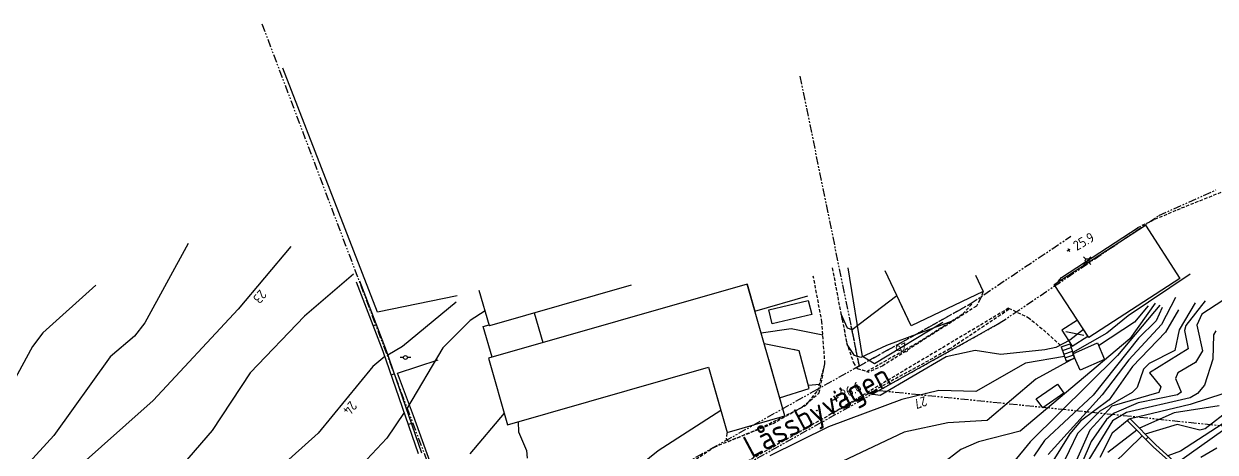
# Model space of a CAD drawing. Header units: metres. Extents: x 139929 to 143267, y 6401995 to 6404511.
# Drawn here: x 140044.7 to 140226.6, y 6402440.5 to 6402505.8 of the extents above; entities that cross this region are included whole.
import ezdxf
from ezdxf.enums import TextEntityAlignment as Align

# ---------------------------------------------------------------- set-up
doc = ezdxf.new("R2010")
doc.units = ezdxf.units.M
for name, pattern in [('DASHED', [0.75, 0.5, -0.25]), ('HAECK', [0]), ('PHANTOM', [2.5, 1.25, -0.25, 0.25, -0.25, 0.25, -0.25])]:
    doc.linetypes.add(name, pattern=pattern)
for name, color, linetype in [('M-BEF-BELYSNINGSSTOLPE', 4, 'Continuous'), ('M-BEF-BYGGNAD', 3, 'Continuous'), ('M-BEF-HÄCK', 7, 'Continuous'), ('M-BEF-MUR', 4, 'Continuous'), ('M-BEF-NIVÅ', 4, 'Continuous'), ('M-BEF-NIVÅKURVA-PRIMÄR-0.5M', 12, 'Continuous'), ('M-BEF-NIVÅKURVA-PRIMÄR-1.0M', 12, 'Continuous'), ('M-BEF-STAKET', 4, 'STAKET'), ('M-BEF-TRAPPA', 4, 'Continuous'), ('M-BEF-VÄGKANT', 1, 'DASHED'), ('M-BEF-VÄGKANTSTÖD', 1, 'Continuous'), ('M-GATUNAMN', 3, 'Continuous'), ('M-GR-FASTIGHETSGRÄNS', 3, 'PHANTOM')]:
    doc.layers.add(name, color=color, linetype=linetype)
doc.styles.add('ISO', font='iso.shx', dxfattribs={"height": 2.5})
doc.linetypes.add('STAKET', pattern='A,7,[134,morastr.shx,S=0.8,R=0,X=0,Y=0],0.6,[134,morastr.shx,S=0.8,R=0,X=0,Y=0],1', length=8.6)

# ---------------------------------------------------------------- blocks, each defined once
blk = doc.blocks.new('osynlig cirkel')
blk.add_circle((0, 0), 0.005)
blk = doc.blocks.new('OSYNLIG')
blk.add_blockref('osynlig cirkel', (0, 0))
blk = doc.blocks.new('PRI_L_BELYS')
for points in [[(-0.21, 0.21, 0), (-0.57, 0.57, 0)], [(0.21, 0.21, 0), (0.57, 0.57, 0)], [(-0.21, -0.21, 0), (-0.57, -0.57, 0)], [(0.21, -0.21, 0), (0.57, -0.57, 0)]]:
    blk.add_polyline3d(points)
blk.add_circle((0, 0), 0.3)
blk = doc.blocks.new('PRI_NIVÅ_HÖJDPUNKT_ISM')
at = {"color": 7}
for p, q in [((-0.25, 0), (0.25, 0)), ((0, 0.25), (0, -0.25))]:
    blk.add_line(p, q, dxfattribs=at)
blk = doc.blocks.new('PRI_L_ALLM')
for points in [[(-0.3, 0, 0), (-0.8, 0, 0)], [(0.8, 0, 0), (0.3, 0, 0)]]:
    blk.add_polyline3d(points)
blk.add_circle((0, 0), 0.3)
blk = doc.blocks.new('SPWDEF')
at = {"color": 0, "linetype": 'Continuous'}
for p, q in [((-1, 0), (1, 0)), ((0, -1), (0, 1))]:
    blk.add_line(p, q, dxfattribs=at)
blk.add_circle((0, 0), 0.2)
blk = doc.blocks.new('PRI_NIVÅ_HÖJDPKT')
at = {"color": 0, "linetype": 'Continuous', "lineweight": -3}
blk.add_circle((183, 184), 0.0005, dxfattribs=at)

msp = doc.modelspace()

# ---------------------------------------------------------------- linework, layer by layer
at = {"layer": 'M-BEF-BYGGNAD'}
for p, q in [((140202.064, 6402466.023), (140215.985, 6402475.046)), ((140215.985, 6402475.046), (140221.237, 6402466.943)), ((140180.2, 6402459.727), (140176.22, 6402468.125)), ((140190.008, 6402467.429), (140191.189, 6402464.937)), ((140221.237, 6402466.943), (140207.316, 6402457.921)), ((140221.237, 6402466.943), (140207.316, 6402457.921)), ((140115.823, 6402459.718), (140114.275, 6402465.116)), ((140155.158, 6402466.085), (140115.671, 6402454.779)), ((140137.475, 6402465.923), (140115.823, 6402459.718)), ((140160.913, 6402445.983), (140155.158, 6402466.085)), ((140155.158, 6402466.085), (140156.341, 6402461.954)), ((140191.189, 6402464.937), (140180.2, 6402459.727)), ((140191.189, 6402464.937), (140180.2, 6402459.727)), ((140207.316, 6402457.921), (140202.064, 6402466.023)), ((140207.316, 6402457.921), (140202.064, 6402466.023)), ((140156.341, 6402461.954), (140164.454, 6402464.277)), ((140158.483, 6402462.177), (140164.508, 6402463.604)), ((140164.508, 6402463.604), (140165.022, 6402461.43)), ((140180.2, 6402459.727), (140178.73, 6402462.828)), ((140122.67, 6402461.68), (140123.971, 6402457.156)), ((140158.998, 6402460.003), (140158.483, 6402462.177)), ((140165.022, 6402461.43), (140158.998, 6402460.003)), ((140114.877, 6402459.618), (140115.777, 6402459.876)), ((140116.217, 6402454.936), (140114.877, 6402459.618)), ((140115.777, 6402459.876), (140115.823, 6402459.718)), ((140205.583, 6402460.595), (140203.201, 6402459.051)), ((140207.173, 6402458.142), (140205.583, 6402460.595)), ((140203.201, 6402459.051), (140204.791, 6402456.598)), ((140203.849, 6402458.826), (140206.595, 6402458.285)), ((140204.791, 6402456.598), (140207.173, 6402458.142)), ((140163.121, 6402455.919), (140157.769, 6402456.963)), ((140163.121, 6402455.919), (140162.226, 6402456.094)), ((140164.65, 6402450.162), (140163.121, 6402455.919)), ((140164.65, 6402450.162), (140163.121, 6402455.919)), ((140204.905, 6402455.442), (140208.637, 6402457.102)), ((140204.905, 6402455.442), (140208.637, 6402457.102)), ((140208.637, 6402457.102), (140209.754, 6402454.591)), ((140208.637, 6402457.102), (140209.754, 6402454.591)), ((140115.671, 6402454.779), (140118.582, 6402444.609)), ((140160.913, 6402445.983), (140158.459, 6402454.557)), ((140206.022, 6402452.931), (140204.905, 6402455.442)), ((140206.022, 6402452.931), (140204.905, 6402455.442)), ((140209.754, 6402454.591), (140206.022, 6402452.931)), ((140209.754, 6402454.591), (140206.022, 6402452.931)), ((140118.582, 6402444.609), (140149.27, 6402453.395)), ((140149.27, 6402453.395), (140152.113, 6402443.463)), ((140149.933, 6402451.078), (140152.113, 6402443.463)), ((140160.128, 6402448.723), (140164.65, 6402450.162)), ((140160.128, 6402448.723), (140164.65, 6402450.162)), ((140199.315, 6402448.603), (140202.529, 6402450.836)), ((140202.529, 6402450.836), (140203.509, 6402449.426)), ((140200.295, 6402447.194), (140199.315, 6402448.603)), ((140203.509, 6402449.426), (140200.295, 6402447.194)), ((140152.113, 6402443.463), (140160.913, 6402445.983)), ((140152.113, 6402443.463), (140160.913, 6402445.983))]:
    msp.add_line(p, q, dxfattribs=at)
at = {"layer": 'M-BEF-HÄCK', "color": 1, "linetype": 'HAECK', "lineweight": -3}
for p, q in [((140101.783, 6402452.498), (140107.994, 6402454.525)), ((140104.229, 6402446.012), (140101.783, 6402452.498)), ((140110.354, 6402429.099), (140104.229, 6402446.012))]:
    msp.add_line(p, q, dxfattribs=at)
at = {"layer": 'M-BEF-MUR'}
for p, q in [((140099.586, 6402455.805, 24.733), (140095.539, 6402466.391, 23.76)), ((140096.007, 6402466.567, 23.76), (140100.056, 6402455.976, 24.733)), ((140098.562, 6402459.884, 24.374), (140098.094, 6402459.706, 24.374)), ((140105.005, 6402440.174), (140099.586, 6402455.805)), ((140100.056, 6402455.976), (140105.475, 6402440.347)), ((140101.306, 6402452.371, 24.949), (140100.833, 6402452.208, 24.949)), ((140103.926, 6402444.814), (140103.453, 6402444.649)), ((140213.251, 6402445.224), (140213.607, 6402445.574)), ((140217.162, 6402441.252), (140213.251, 6402445.224)), ((140213.607, 6402445.574), (140217.508, 6402441.613)), ((140216.414, 6402442.724), (140216.058, 6402442.373)), ((140221.313, 6402437.528), (140217.162, 6402441.252)), ((140217.508, 6402441.613), (140221.504, 6402438.028))]:
    msp.add_line(p, q, dxfattribs=at)
at = {"layer": 'M-BEF-MUR', "lineweight": -3}
for p, q in [((140213.251, 6402445.224), (140213.607, 6402445.574)), ((140217.162, 6402441.252), (140213.251, 6402445.224)), ((140213.607, 6402445.574), (140217.508, 6402441.613)), ((140216.414, 6402442.724), (140216.058, 6402442.373)), ((140221.313, 6402437.528), (140217.162, 6402441.252)), ((140217.508, 6402441.613), (140221.504, 6402438.028))]:
    msp.add_line(p, q, dxfattribs=at)
at = {"layer": 'M-BEF-NIVÅKURVA-PRIMÄR-0.5M', "linetype": 'Continuous', "lineweight": -3}
for p, q in [((140069.832, 6402472.267, 22.5), (140063.218, 6402460.176, 22.5)), ((140095.087, 6402467.614, 23.5), (140087.59, 6402461.187, 23.5)), ((140178.035, 6402464.295, 25.5), (140171.212, 6402459.107, 25.5)), ((140218.171, 6402462.877, 28.5), (140211.729, 6402455.172, 28.5)), ((140216.409, 6402462.768, 27.5), (140214.303, 6402460.267, 27.5)), ((140220.578, 6402464.025, 29.5), (140218.45, 6402459.905, 29.5)), ((140223.561, 6402463.207, 30.5), (140221.141, 6402459.099, 30.5)), ((140227.812, 6402463.571, 31.5), (140224.57, 6402461.488, 31.5)), ((140087.59, 6402461.187, 23.5), (140079.285, 6402452.533, 23.5)), ((140115.161, 6402462.026, 24.5), (140112.867, 6402460.554, 24.5)), ((140170.487, 6402459.373, 25.5), (140169.544, 6402461.483, 25.5)), ((140224.57, 6402461.488, 31.5), (140223.845, 6402459.822, 31.5)), ((140063.218, 6402460.176, 22.5), (140061.622, 6402458.163, 22.5)), ((140112.867, 6402460.554, 24.5), (140108.709, 6402456.372, 24.5)), ((140171.212, 6402459.107, 25.5), (140170.487, 6402459.373, 25.5)), ((140206.5, 6402459.179, 26.5), (140204.419, 6402457.537, 26.5)), ((140214.303, 6402460.267, 27.5), (140208.838, 6402456.65, 27.5)), ((140218.45, 6402459.905, 29.5), (140213.422, 6402454.542, 29.5)), ((140223.845, 6402459.822, 31.5), (140224.7, 6402455.916, 31.5)), ((140061.622, 6402458.163, 22.5), (140057.914, 6402454.982, 22.5)), ((140204.419, 6402457.537, 26.5), (140202.314, 6402456.424, 26.5)), ((140221.141, 6402459.099, 30.5), (140220.454, 6402455.939, 30.5)), ((140108.709, 6402456.372, 24.5), (140103.163, 6402447.016, 24.5)), ((140189.977, 6402455.929, 26.5), (140185.568, 6402454.995, 26.5)), ((140193.922, 6402455.346, 26.5), (140189.977, 6402455.929, 26.5)), ((140200.601, 6402456.031, 26.5), (140193.922, 6402455.346, 26.5)), ((140202.314, 6402456.424, 26.5), (140200.601, 6402456.031, 26.5)), ((140220.454, 6402455.939, 30.5), (140216.553, 6402453.991, 30.5)), ((140224.7, 6402455.916, 31.5), (140223.629, 6402454.139, 31.5)), ((140057.914, 6402454.982, 22.5), (140049.328, 6402442.997, 22.5)), ((140185.568, 6402454.995, 26.5), (140175.5, 6402449.078, 26.5)), ((140211.729, 6402455.172, 28.5), (140198.387, 6402442.035, 28.5)), ((140205.117, 6402454.763, 27.5), (140199.234, 6402451.602, 27.5)), ((140213.422, 6402454.542, 29.5), (140209.368, 6402449.212, 29.5)), ((140216.553, 6402453.991, 30.5), (140215.673, 6402453.109, 30.5)), ((140223.629, 6402454.139, 31.5), (140220.921, 6402452.555, 31.5)), ((140079.285, 6402452.533, 23.5), (140073.487, 6402443.773, 23.5)), ((140215.673, 6402453.109, 30.5), (140214.701, 6402450.311, 30.5)), ((140220.921, 6402452.555, 31.5), (140220.586, 6402451.675, 31.5)), ((140166.21, 6402450.751, 26.5), (140164.534, 6402450.602, 26.5)), ((140199.234, 6402451.602, 27.5), (140191.839, 6402445.288, 27.5)), ((140214.701, 6402450.311, 30.5), (140213.955, 6402449.524, 30.5)), ((140220.586, 6402451.675, 31.5), (140221.409, 6402449.606, 31.5)), ((140175.5, 6402449.078, 26.5), (140173.67, 6402449.368, 26.5)), ((140209.368, 6402449.212, 29.5), (140201.147, 6402440.075, 29.5)), ((140213.955, 6402449.524, 30.5), (140208.999, 6402446.689, 30.5)), ((140220.858, 6402449.173, 31.5), (140214.891, 6402447.96, 31.5)), ((140221.409, 6402449.606, 31.5), (140220.858, 6402449.173, 31.5)), ((140227.929, 6402449.421, 32.5), (140222.801, 6402447.716, 32.5)), ((140102.816, 6402446.487, 24.5), (140100.155, 6402442.595, 24.5)), ((140118.066, 6402446.414, 25.5), (140112.828, 6402440.189, 25.5)), ((140151.155, 6402446.812, 26.5), (140141.578, 6402440.636, 26.5)), ((140208.999, 6402446.689, 30.5), (140205.592, 6402443.298, 30.5)), ((140211.199, 6402446.398, 31.5), (140210.039, 6402445.43, 31.5)), ((140214.891, 6402447.96, 31.5), (140211.199, 6402446.398, 31.5)), ((140222.801, 6402447.716, 32.5), (140213.645, 6402445.536, 32.5)), ((140228.918, 6402446.935, 33.5), (140225.095, 6402444.026, 33.5)), ((140185.796, 6402444.947, 27.5), (140179.142, 6402443.492, 27.5)), ((140191.839, 6402445.288, 27.5), (140185.796, 6402444.947, 27.5)), ((140210.039, 6402445.43, 31.5), (140207.712, 6402442.063, 31.5)), ((140213.489, 6402445.458, 32.5), (140210.921, 6402443.355, 32.5)), ((140220.837, 6402444.657, 33.5), (140215.961, 6402443.184, 33.5)), ((140224.27, 6402443.805, 33.5), (140220.837, 6402444.657, 33.5)), ((140049.328, 6402442.997, 22.5), (140045.557, 6402438.884, 22.5)), ((140073.487, 6402443.773, 23.5), (140068.959, 6402438.51, 23.5)), ((140179.142, 6402443.492, 27.5), (140163.21, 6402436.005, 27.5)), ((140205.592, 6402443.298, 30.5), (140203.045, 6402438.012, 30.5)), ((140210.921, 6402443.355, 32.5), (140209.037, 6402439.622, 32.5)), ((140215.481, 6402442.959, 33.5), (140211.051, 6402438.644, 33.5)), ((140228.1, 6402443.956, 34.5), (140220.704, 6402438.746, 34.5)), ((140225.095, 6402444.026, 33.5), (140224.27, 6402443.805, 33.5)), ((140100.155, 6402442.595, 24.5), (140094.805, 6402436.911, 24.5)), ((140198.387, 6402442.035, 28.5), (140193.432, 6402436.012, 28.5)), ((140207.712, 6402442.063, 31.5), (140206.263, 6402438.752, 31.5)), ((140226.875, 6402441.068, 35.5), (140224.431, 6402439.631, 35.5)), ((140141.578, 6402440.636, 26.5), (140128.383, 6402430.106, 26.5))]:
    msp.add_line(p, q, dxfattribs=at)
at = {"layer": 'M-BEF-NIVÅKURVA-PRIMÄR-1.0M', "linetype": 'Continuous', "lineweight": -3}
for p, q in [((140085.516, 6402471.836, 23), (140077.442, 6402462.267, 23)), ((140222.815, 6402467.599, 27), (140213.317, 6402461.216, 27)), ((140055.706, 6402465.911, 22), (140047.658, 6402458.663, 22)), ((140110.748, 6402463.307, 24), (140102.545, 6402456.583, 24)), ((140217.452, 6402463.149, 28), (140213.574, 6402457.731, 28)), ((140225.078, 6402463.522, 31), (140222.155, 6402459.788, 31)), ((140077.442, 6402462.267, 23), (140064.477, 6402448.348, 23)), ((140213.317, 6402461.216, 27), (140210.107, 6402458.599, 27)), ((140218.548, 6402462.5, 29), (140217.629, 6402460.462, 29)), ((140221.047, 6402462.162, 30), (140219.017, 6402458.75, 30)), ((140161.903, 6402459.262, 26), (140157.308, 6402458.576, 26)), ((140166.734, 6402458.314, 26), (140161.903, 6402459.262, 26)), ((140186.31, 6402460.401, 26), (140176.453, 6402456.728, 26)), ((140217.629, 6402460.462, 29), (140214.906, 6402457.839, 29)), ((140222.155, 6402459.788, 31), (140221.96, 6402458.988, 31)), ((140047.658, 6402458.663, 22), (140046.063, 6402456.547, 22)), ((140213.574, 6402457.731, 28), (140196.862, 6402443.659, 28)), ((140210.107, 6402458.599, 27), (140204.909, 6402455.644, 27)), ((140214.906, 6402457.839, 29), (140208.008, 6402449.13, 29)), ((140219.017, 6402458.75, 30), (140214.004, 6402453.508, 30)), ((140221.96, 6402458.988, 31), (140222.502, 6402456.206, 31)), ((140226.375, 6402458.323, 32), (140226.27, 6402454.628, 32)), ((140226.721, 6402458.967, 32), (140226.375, 6402458.323, 32)), ((140046.063, 6402456.547, 22), (140041.05, 6402447.487, 22)), ((140102.545, 6402456.583, 24), (140100.307, 6402455.251, 24)), ((140171.564, 6402455.198, 26), (140170.452, 6402456.858, 26)), ((140176.453, 6402456.728, 26), (140172.55, 6402454.866, 26)), ((140222.502, 6402456.206, 31), (140216.592, 6402452.525, 31)), ((140099.86, 6402455.016, 24), (140098.025, 6402453.503, 24)), ((140172.55, 6402454.866, 26), (140171.564, 6402455.198, 26)), ((140197.642, 6402454.015, 27), (140190.059, 6402449.699, 27)), ((140203.62, 6402455.051, 27), (140197.642, 6402454.015, 27)), ((140226.27, 6402454.628, 32), (140224.995, 6402450.692, 32)), ((140098.025, 6402453.503, 24), (140089.698, 6402443.33, 24)), ((140214.004, 6402453.508, 30), (140210.435, 6402448.442, 30)), ((140216.592, 6402452.525, 31), (140218.305, 6402450.436, 31)), ((140218.305, 6402450.436, 31), (140218.037, 6402449.549, 31)), ((140224.995, 6402450.692, 32), (140223.939, 6402449.399, 32)), ((140064.477, 6402448.348, 23), (140052.421, 6402437.593, 23)), ((140178.767, 6402448.498, 27), (140167.615, 6402444.338, 27)), ((140184.46, 6402449.852, 27), (140178.767, 6402448.498, 27)), ((140190.059, 6402449.699, 27), (140184.46, 6402449.852, 27)), ((140208.008, 6402449.13, 29), (140200.591, 6402442.223, 29)), ((140210.435, 6402448.442, 30), (140206.072, 6402445.2, 30)), ((140218.037, 6402449.549, 31), (140210.842, 6402447.453, 31)), ((140222.831, 6402448.749, 32), (140213.078, 6402446.495, 32)), ((140223.939, 6402449.399, 32), (140222.831, 6402448.749, 32)), ((140210.842, 6402447.453, 31), (140207.467, 6402443.782, 31)), ((140213.078, 6402446.495, 32), (140210.944, 6402445.243, 32)), ((140220.359, 6402446.437, 33), (140215.051, 6402444.107, 33)), ((140227.246, 6402447.531, 33), (140220.359, 6402446.437, 33)), ((140120.227, 6402445.08, 26), (140120.248, 6402443.547, 26)), ((140206.072, 6402445.2, 30), (140204.436, 6402443.267, 30)), ((140210.944, 6402445.243, 32), (140207.348, 6402439.344, 32)), ((140229.577, 6402445.927, 34), (140221.325, 6402440.61, 34)), ((140089.698, 6402443.33, 24), (140082.263, 6402436.68, 24)), ((140120.248, 6402443.547, 26), (140121.49, 6402440.692, 26)), ((140167.615, 6402444.338, 27), (140158.613, 6402439.866, 27)), ((140196.862, 6402443.659, 28), (140190.504, 6402442.034, 28)), ((140204.436, 6402443.267, 30), (140198.697, 6402434.045, 30)), ((140207.467, 6402443.782, 31), (140205.066, 6402438.313, 31)), ((140214.666, 6402443.786, 33), (140210.242, 6402440.39, 33)), ((140190.504, 6402442.034, 28), (140187.815, 6402440.879, 28)), ((140200.591, 6402442.223, 29), (140198.943, 6402439.845, 29)), ((140121.49, 6402440.692, 26), (140121.578, 6402439.534, 26)), ((140187.815, 6402440.879, 28), (140175.88, 6402431.739, 28)), ((140221.325, 6402440.61, 34), (140219.41, 6402439.908, 34))]:
    msp.add_line(p, q, dxfattribs=at)
at = {"layer": 'M-BEF-STAKET', "color": 1, "linetype": 'STAKET', "lineweight": -3}
for p, q in [((140098.731, 6402461.795, 24.973), (140084.268, 6402499.021, 23.526)), ((140172.801, 6402455.032), (140170.61, 6402468.548)), ((140110.899, 6402464.297), (140098.731, 6402461.795)), ((140185.036, 6402460.202), (140174.607, 6402453.902)), ((140174.607, 6402453.902), (140172.801, 6402455.032))]:
    msp.add_line(p, q, dxfattribs=at)
at = {"layer": 'M-BEF-STAKET', "lineweight": -3}
for p, q in [((140172.801, 6402455.032), (140171.983, 6402460.075)), ((140185.036, 6402460.202), (140174.607, 6402453.902)), ((140174.607, 6402453.902), (140172.801, 6402455.032))]:
    msp.add_line(p, q, dxfattribs=at)
at = {"layer": 'M-BEF-TRAPPA', "lineweight": -3}
for p, q in [((140203.126, 6402456.535), (140204.463, 6402456.981)), ((140203.126, 6402456.535), (140203.857, 6402454.343)), ((140203.316, 6402455.966), (140204.653, 6402456.412)), ((140203.506, 6402455.397), (140204.844, 6402455.843)), ((140205.195, 6402454.79), (140204.463, 6402456.981)), ((140203.695, 6402454.828), (140205.033, 6402455.274)), ((140203.857, 6402454.343), (140205.195, 6402454.79))]:
    msp.add_line(p, q, dxfattribs=at)
at = {"layer": 'M-BEF-TRAPPA', "color": 1, "linetype": 'Continuous', "lineweight": -3}
for p, q in [((140203.126, 6402456.535), (140204.463, 6402456.981)), ((140203.126, 6402456.535), (140203.857, 6402454.343)), ((140203.316, 6402455.966), (140204.653, 6402456.412)), ((140203.506, 6402455.397), (140204.844, 6402455.843)), ((140205.195, 6402454.79), (140204.463, 6402456.981)), ((140203.695, 6402454.828), (140205.033, 6402455.274)), ((140203.857, 6402454.343), (140205.195, 6402454.79))]:
    msp.add_line(p, q, dxfattribs=at)
at = {"layer": 'M-BEF-VÄGKANT', "lineweight": -3}
for p, q in [((140221.508, 6402477.686), (140228.5, 6402480.488)), ((140217.436, 6402475.975), (140221.508, 6402477.686)), ((140214.824, 6402474.723), (140217.436, 6402475.975)), ((140191.159, 6402464.858), (140190.7, 6402463.655)), ((140190.7, 6402463.655), (140190.17, 6402462.707)), ((140195.089, 6402462.398), (140168.021, 6402446.271)), ((140190.17, 6402462.707), (140175.861, 6402453.613)), ((140195.089, 6402462.398), (140198.071, 6402461)), ((140198.071, 6402461), (140200.414, 6402459.082)), ((140169.961, 6402459.25), (140170.348, 6402457.166)), ((140167.045, 6402453.933), (140166.76, 6402457.944)), ((140200.414, 6402459.082), (140203.079, 6402456.66)), ((140170.348, 6402457.166), (140171.39, 6402454.094)), ((140166.171, 6402449.487), (140167.045, 6402453.933)), ((140171.39, 6402454.094), (140171.991, 6402453.234)), ((140171.991, 6402453.234), (140173.771, 6402452.653)), ((140175.861, 6402453.613), (140173.771, 6402452.653)), ((140163.581, 6402447.343), (140166.171, 6402449.487)), ((140159.119, 6402444.832), (140163.581, 6402447.343)), ((140168.021, 6402446.271), (140150.091, 6402436.157)), ((140152.325, 6402442.097), (140159.119, 6402444.832)), ((140152.074, 6402443.339), (140151.956, 6402442.437)), ((140151.956, 6402442.437), (140152.325, 6402442.097))]:
    msp.add_line(p, q, dxfattribs=at)
at = {"layer": 'M-BEF-VÄGKANT'}
for p, q in [((140169.696, 6402460.681), (140168.212, 6402468.55)), ((140166.595, 6402460.279), (140165.27, 6402467.305)), ((140188.114, 6402461.544), (140189.524, 6402463.053)), ((140181.24, 6402457.189), (140188.114, 6402461.544)), ((140195.132, 6402462.206), (140186.128, 6402456.197)), ((140167.045, 6402453.933), (140166.595, 6402460.279)), ((140169.696, 6402460.681), (140170.348, 6402457.166)), ((140186.128, 6402456.197), (140168.021, 6402446.271)), ((140170.348, 6402457.166), (140171.39, 6402454.094)), ((140173.436, 6402452.767), (140181.24, 6402457.189)), ((140165.969, 6402449.831), (140167.045, 6402453.933)), ((140171.39, 6402454.094), (140171.991, 6402453.234)), ((140171.991, 6402453.234), (140173.436, 6402452.767)), ((140164.092, 6402447.56), (140165.969, 6402449.831)), ((140157.176, 6402444.111), (140164.092, 6402447.56)), ((140168.021, 6402446.271), (140150.091, 6402436.157)), ((140150.171, 6402441.234), (140157.176, 6402444.111)), ((140143.594, 6402436.936), (140150.171, 6402441.234))]:
    msp.add_line(p, q, dxfattribs=at)
at = {"layer": 'M-BEF-VÄGKANTSTÖD', "lineweight": -3}
for p, q in [((140203.179, 6402467.063), (140214.855, 6402474.692)), ((140202.653, 6402466.472), (140203.179, 6402467.063))]:
    msp.add_line(p, q, dxfattribs=at)
at = {"layer": 'M-GR-FASTIGHETSGRÄNS'}
for p, q in [((140081.079, 6402505.765), (140113.223, 6402420.797)), ((140163.228, 6402497.788), (140172.257, 6402453.591)), ((140218.028, 6402476.531), (140226.735, 6402480.447)), ((140193.668, 6402460.102), (140218.028, 6402476.531)), ((140193.668, 6402460.102), (140218.028, 6402476.531)), ((140189.226, 6402463.071), (140204.603, 6402473.385)), ((140138.621, 6402434.787), (140189.226, 6402463.071)), ((140172.257, 6402453.587), (140189.226, 6402463.071)), ((140147.97, 6402434.676), (140193.668, 6402460.102)), ((140171.013, 6402459.679), (140172.257, 6402453.587)), ((140175.293, 6402449.879), (140193.668, 6402460.102)), ((140138.621, 6402434.787), (140172.257, 6402453.587)), ((140147.97, 6402434.676), (140175.293, 6402449.879)), ((140175.293, 6402449.879), (140309.119, 6402436.126)), ((140175.295, 6402449.878), (140309.117, 6402436.126))]:
    msp.add_line(p, q, dxfattribs=at)

# ---------------------------------------------------------------- block references
at = {"layer": 'M-BEF-BELYSNINGSSTOLPE', "lineweight": -3}
msp.add_blockref('PRI_L_BELYS', (140207.085, 6402469.655), dxfattribs=at)
at = {"layer": 'M-BEF-BELYSNINGSSTOLPE'}
msp.add_blockref('PRI_L_ALLM', (140102.996, 6402454.885), dxfattribs=at)
at = {"layer": 'M-BEF-NIVÅ', "lineweight": -3}
for p, rotation in [((140204.253, 6402471.276), 30.31200046101765), ((140168.668, 6402448.619), 28.59300064882367)]:
    msp.add_blockref('PRI_NIVÅ_HÖJDPUNKT_ISM', p, dxfattribs=dict(at, rotation=rotation))
at = {"layer": 'M-BEF-NIVÅ', "xscale": 0.5, "yscale": 0.5, "zscale": 0.5, "rotation": 28.59300064882365}
msp.add_blockref('SPWDEF', (140168.668, 6402448.619), dxfattribs=at)
at = {"layer": 'M-BEF-NIVÅKURVA-PRIMÄR-1.0M', "color": 1, "linetype": 'Continuous', "lineweight": -3, "xscale": 0.001, "yscale": 0.001, "zscale": 0.001}
for p in [(140179.19, 6402457.669, 26), (140094.23, 6402448.656, 24), (140182.172, 6402449.435, 27)]:
    msp.add_blockref('PRI_NIVÅ_HÖJDPKT', p, dxfattribs=at)
at = {"layer": 'M-GATUNAMN', "lineweight": -3, "xscale": 10, "yscale": 10, "zscale": 10, "rotation": 28.7037863675703}
msp.add_blockref('OSYNLIG', (140165.814, 6402446.791), dxfattribs=at)

# ---------------------------------------------------------------- texts
at = {"layer": 'M-BEF-NIVÅ', "style": 'ISO'}
for s, rotation, p in [('25.9', 29.7209, (140205.122, 6402471.772)), ('26.6', 28.593, (140169.55, 6402449.089)), ('26.6', 28.00526, (140169.55, 6402449.089))]:
    msp.add_text(s, height=1.5, rotation=rotation, dxfattribs=at).set_placement(p, align=Align.MIDDLE_LEFT)
at = {"layer": 'M-BEF-NIVÅKURVA-PRIMÄR-1.0M', "style": 'ISO'}
for s, rotation, p in [('23', 230.112, (140080.453, 6402465.654)), ('26', 203.35501, (140179.19, 6402457.669)), ('24', 231.37201, (140094.23, 6402448.656)), ('27', 198.54, (140182.172, 6402449.435))]:
    msp.add_text(s, height=1.5, rotation=rotation, dxfattribs=at).set_placement(p, align=Align.BOTTOM_LEFT)
at = {"layer": 'M-GATUNAMN', "lineweight": -3, "style": 'ISO'}
msp.add_text('Låssbyvägen', height=3.5, rotation=28.11603, dxfattribs=at).set_placement((140165.814, 6402446.791), align=Align.MIDDLE_CENTER)

doc.saveas('drawing.dxf')
